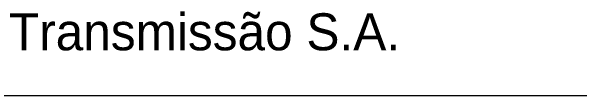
# Model space of a CAD drawing. Header units: millimetres. Extents: x 299 to 719, y 186 to 483.
# Drawn here: x 547.64 to 560.52, y 211.04 to 212.95 of the extents above; entities that cross this region are included whole.
import ezdxf
from ezdxf.enums import TextEntityAlignment as Align

# ---------------------------------------------------------------- set-up
doc = ezdxf.new("R2010")
doc.units = ezdxf.units.MM
doc.layers.add('-1', color=7, linetype='Continuous', lineweight=0)
doc.layers.add('1', color=7, linetype='Continuous', lineweight=0)
doc.styles.add('Style-INTL_ENGINEERING', font='INTL_ENGINEERING.shx')

# ---------------------------------------------------------------- blocks, each defined once
blk = doc.blocks.new('logo_cemig_geração_trans')
at = {"layer": '1', "lineweight": 9, "style": 'Style-INTL_ENGINEERING'}
blk.add_text('Gera%%231%%227o e Transmiss%%227o S.A.', height=1.2, dxfattribs=at).set_placement((0.034, 1.12), align=Align.MIDDLE_CENTER)

msp = doc.modelspace()

# ---------------------------------------------------------------- linework, layer by layer
at = {"layer": '-1', "color": 7, "linetype": 'Continuous'}
msp.add_line((464.117, 211.035), (707.117, 211.035), dxfattribs=at)
at = {"layer": '1', "color": 7, "linetype": 'Continuous'}
msp.add_line((464.117, 211.035), (707.117, 211.035), dxfattribs=at)

# ---------------------------------------------------------------- block references
at = {"layer": '1', "color": 7, "linetype": 'Continuous', "lineweight": 0, "xscale": 0.6999999999999886, "yscale": 0.6999999999999886}
msp.add_blockref('logo_cemig_geração_trans', (549.214, 211.701), dxfattribs=at)

# ---------------------------------------------------------------- texts
at = {"layer": '-1', "color": 7, "lineweight": 9, "style": 'Style-INTL_ENGINEERING'}
msp.add_text('Gera%%231%%227o e Transmiss%%227o S.A.', height=0.84, dxfattribs=at).set_placement((549.238, 212.485), align=Align.MIDDLE_CENTER)

doc.saveas('drawing.dxf')
